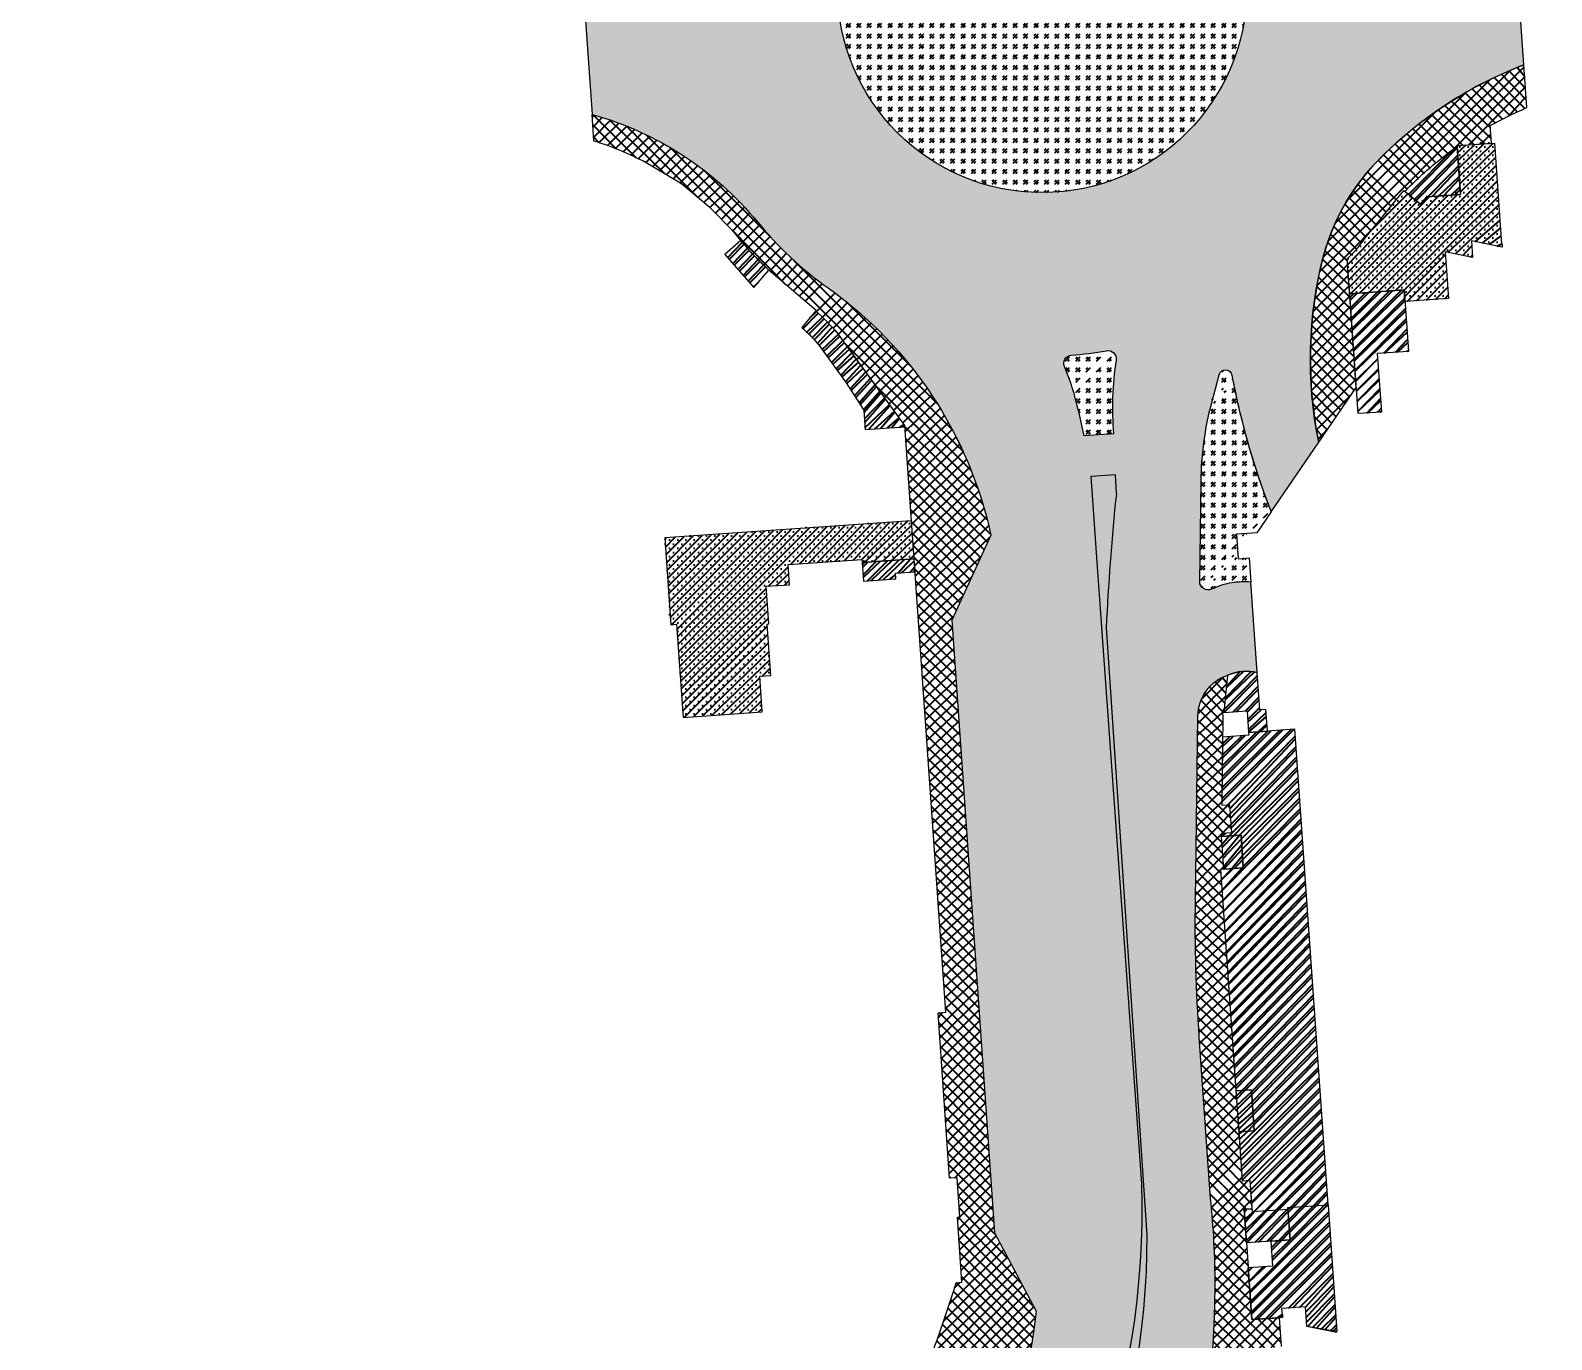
# Model space of a CAD drawing. Header units: millimetres. Extents: x 833941507 to 1669051331, y 817666127 to 1636299673.
# Drawn here: x 835515378 to 835608215, y 818061843 to 818141753 of the extents above; entities that cross this region are included whole.
import ezdxf

# ---------------------------------------------------------------- set-up
doc = ezdxf.new("R2010")
doc.units = ezdxf.units.MM
doc.header["$LTSCALE"] = 3
doc.layers.add('Hatch (CARR)', color=252, linetype='Continuous', lineweight=35)
pattern_1 = [(45, (0, 0), (636.3961030678928, -6.661338147750939e-14), [375, -525]), (45, (159.099, 0), (636.3961030678928, -6.661338147750939e-14), [150, -750]), (45, (0, 159.099), (636.3961030678928, -6.661338147750939e-14), [150, -750])]
pattern_2 = [(45, (0, 0), (-336.7596045400932, 336.7596045400933), []), (135, (0, 0), (-336.7596045400933, -336.7596045400932), [])]
pattern_3 = [(45, (0, 0), (-252.56970340507, 252.56970340507), []), (45, (252.57, 0), (-252.56970340507, 252.56970340507), [0, -357.1875])]
pattern_4 = [(45, (0, 0), (-336.7596045400933, 336.7596045400933), []), (45, (224.5065, 0), (-336.7596045400933, 336.7596045400933), [])]

msp = doc.modelspace()

# ---------------------------------------------------------------- hatches: boundary and pattern name
at = {"layer": 'Hatch (CARR)'}
h = msp.add_hatch(dxfattribs=at)
h.set_pattern_fill('ANSI36', color=256, scale=150)
h.set_pattern_definition([(45, (0, 0), (252.5697034050701, 926.0889124852565), [1190.625, -238.125, 0, -238.125])])
edge = h.paths.add_edge_path()
edge.add_line((835606524.2866062, 818139650.2387207), (835605990.8666042, 818147289.287166))
edge.add_arc((835611320.041545, 818121075.5046304), 26750.00000693784, 101.4914377666272, 112.9600991647533)
edge.add_arc((835600523.5890203, 818146650.6598469), 1011.218991458132, 186.4126899325845, 290.94882932067446, ccw=False)
edge.add_arc((835577125.549468, 818144347.5252625), 22500.00000909457, 5.586125076769975, 15.96051403662737)
edge.add_arc((835599719.65778, 818150809.4344244), 1000.000000096708, 72.18054130292307, 195.9605569039716, ccw=False)
edge.add_arc((835614332.129488, 818196268.6267891), 46749.99999864056, 252.1804366809535, 259.4591757910995)
edge.add_line((835605779.8684554, 818150307.5418247), (835605332.9957672, 818156699.8549086))
edge.add_arc((835612080.9987317, 818195874.4577096), 39751.5414622157, 240.552645855678, 260.2264546383112, ccw=False)
edge.add_arc((835599889.6605304, 818174332.959698), 14999.50979187298, 192.8811278257501, 240.6519724401148, ccw=False)
edge.add_line((835585267.6182655, 818170989.1334467), (835584210.6869413, 818175823.0511377))
edge.add_arc((835596800.2672253, 818178757.6425585), 12927.078499573, 149.8310533562695, 193.1211713701165, ccw=False)
edge.add_arc((835715924.765671, 818109511.9353335), 150715.3729916633, 149.2581470485852, 149.8310533563323, ccw=False)
edge.add_arc((835594145.381581, 818181995.919793), 8996.965020625552, 102.56554408748423, 149.5663460237934, ccw=False)
edge.add_line((835592188.0350178, 818190777.3874388), (835593994.5331925, 818191180.0471234))
edge.add_arc((835595952.5400351, 818182395.617189), 9000.000003766358, 94.51719765142423, 102.56554408587778, ccw=False)
edge.add_line((835595243.7151319, 818191367.6608428), (835596886.1463057, 818191482.84844))
edge.add_line((835596886.1463057, 818191482.84844), (835596515.627603, 818196791.6530507))
edge.add_line((835596515.627603, 818196791.6530507), (835595802.5150838, 818196149.5641078))
edge.add_arc((835592124.6735634, 818200238.9994863), 5499.999996794318, 286.07504942460866, 311.96669052702833, ccw=False)
edge.add_line((835593647.602865, 818194954.0504509), (835588389.3543826, 818193438.8152727))
edge.add_arc((835590415.8966892, 818185610.4272648), 8086.441276736878, 104.5136063395339, 120.4412796291246)
edge.add_arc((835579218.0581789, 818204665.2139131), 14015.06277871408, 298.27199673871615, 300.44127962920794, ccw=False)
edge.add_arc((835589123.0448653, 818186248.0989791), 6896.629734036762, 118.2719967386522, 122.6811538497255)
edge.add_arc((835577831.4954528, 818203849.2269263), 14015.06061248123, 300.51187071901484, 302.6811538487751, ccw=False)
edge.add_arc((835586081.5882587, 818189849.9818336), 2234.336129371959, 120.5118707202141, 124.9210260259595)
edge.add_arc((835584640.4051039, 818191934.4142447), 299.9999991761367, 211.9017221798739, 302.71644947912273, ccw=False)
edge.add_line((835584385.7183635, 818191775.8750893), (835583869.742264, 818192604.7697896))
edge.add_arc((835584124.4290024, 818192763.3089501), 300.0000001856268, 132.1345358121398, 211.9017232155352, ccw=False)
edge.add_arc((835598717.2266703, 818176457.1550872), 22182.41782842997, 99.22747853812871, 131.8303521688317, ccw=False)
edge.add_arc((835598470.821232, 818177973.8988307), 20645.78930362942, 96.26361422604128, 99.22747853865133, ccw=False)
edge.add_arc((835596218.3021837, 818198196.4418977), 299.999999165535, 52.537374480059725, 90.00000002276732, ccw=False)
edge.add_line((835596400.7753199, 818198434.5669785), (835595854.358799, 818206250.8270363))
edge.add_arc((835591064.4455546, 818229286.2103797), 23528.11413327956, 271.73986471516184, 281.7465348817477, ccw=False)
edge.add_arc((835593173.5485226, 818185817.6356894), 19999.99997316857, 93.99890850752364, 105.0222908503642)
edge.add_arc((835594579.3993865, 818180579.0818933), 25423.91576583902, 105.0222908473526, 120.8009560964184)
edge.add_arc((835594579.399382, 818180579.0819027), 25423.91575544465, 120.8009560985172, 180.0000000005373)
edge.add_line((835569155.4836266, 818180579.0819025), (835569058.4681206, 818175193.7793081))
edge.add_arc((835550432.5183467, 818175648.315078), 18631.49504860748, 309.865898157549, 358.6020678849919, ccw=False)
edge.add_arc((835577392.3681307, 818144150.6471868), 22831.05689388325, 131.1287194590977, 153.7989258374957)
edge.add_arc((835547921.6970568, 818158619.8332053), 10000.0226383043, 275.0745481675095, 333.9678967565785, ccw=False)
edge.add_line((835548806.2173438, 818148659.0060997), (835549657.3759698, 818136626.5235639))
edge.add_arc((835544297.1523354, 818117347.7573566), 20010.06806292654, 39.44810754976709, 74.46206477656318, ccw=False)
edge.add_arc((835577124.827996, 818144356.7193009), 22500.40496573483, 219.4438065655727, 234.5202163535205)
edge.add_arc((835549554.8957064, 818105676.1298082), 25000.00734784145, 12.1660642206499, 54.520360264797375, ccw=False)
edge.add_line((835573993.425105, 818110944.7774743), (835571602.3903652, 818105764.8002517))
edge.add_line((835571602.3903652, 818105764.8002517), (835574217.6821158, 818068356.3011296))
edge.add_line((835574217.6821158, 818068356.3011296), (835576765.1032628, 818063569.6101834))
edge.add_arc((835532807.3344741, 818068898.5028207), 44279.59500290213, 274.6272267813296, 353.08790164783454, ccw=False)
edge.add_line((835536379.4837137, 818024763.2302666), (835516231.695787, 818022714.0504258))
edge.add_line((835516231.695787, 818022714.0504258), (835516479.3289542, 818019171.816286))
edge.add_line((835516479.3289542, 818019171.816286), (835515378.3971857, 818018576.6472424))
edge.add_line((835515378.3971857, 818018576.6472424), (835517960.1594921, 818018334.7413812))
edge.add_line((835517960.1594921, 818018334.7413812), (835516264.0854809, 818017715.2433912))
edge.add_line((835516264.0854809, 818017715.2433912), (835516635.5188937, 818012402.0435938))
edge.add_line((835516635.5188937, 818012402.0435938), (835542056.8370895, 818014987.9529806))
edge.add_arc((835537279.3204391, 818065163.7184514), 50402.69939120561, 275.4390559035713, 360.000000000271)
edge.add_arc((835537279.3204448, 818065163.7184516), 50402.6993855238, 0, 6.033545123444015)
edge.add_line((835587402.8154049, 818070461.5820148), (835586713.2631879, 818080325.3404479))
edge.add_arc((835686466.9944886, 818087299.0083857), 99997.19472525545, 179.2295533322646, 183.9989754624448, ccw=False)
edge.add_line((835586478.8402368, 818088643.6132478), (835586629.957256, 818099880.5938362))
edge.add_arc((835589315.3167282, 818099860.7199402), 2685.433012956796, 108.9811807566447, 179.5759712670472, ccw=False)
edge.add_arc((835589597.6718037, 818099713.1964551), 2924.984558203494, 77.00889104897442, 113.2754330146146, ccw=False)
edge.add_line((835590255.2078959, 818102563.3159181), (835589869.6007729, 818108076.9492909))
edge.add_arc((835589470.7628909, 818103080.1152536), 5012.726010108237, 85.43643376848652, 98.7312967742884)
edge.add_arc((835589430.1174371, 818103459.1025772), 4631.993233453663, 98.94598531515571, 115.2556639815769)
edge.add_arc((835587240.5057734, 818108100.5329603), 499.9922731250711, 179.2291312922244, 295.2567071070752, ccw=False)
edge.add_line((835586740.5587528, 818108107.2597519), (835586822.7785254, 818114221.8312267))
edge.add_arc((835606820.970781, 818113952.9260789), 20000.00008677739, 165.3450134809267, 179.2296202883739, ccw=False)
edge.add_line((835587471.6343975, 818119012.8850698), (835587921.8110502, 818120734.4028782))
edge.add_arc((835588308.7983191, 818120633.2057754), 399.9999999023856, 10.695152373998326, 165.3453209297256, ccw=False)
edge.add_arc((835634408.9290812, 818129339.8920653), 46515.11955036519, 190.6951714240863, 201.3939059048265)
edge.add_line((835591098.9515364, 818112372.2112616), (835594001.9226812, 818116610.905676))
edge.add_arc((835618932.2193725, 818121669.4051234), 25438.31971209902, 165.4360592546613, 191.4699240813528, ccw=False)
edge.add_arc((835607227.3690042, 818124457.148279), 13410.80803604336, 134.7551571941193, 164.388680962965, ccw=False)
edge.add_arc((835615462.7749804, 818116302.7886298), 25000.00000322119, 110.94916711441661, 135, ccw=False)
edge = h.paths.add_edge_path(flags=16)
edge.add_line((835574615.3111606, 818174248.4113239), (835573531.2534509, 818174169.473043))
edge.add_arc((835639695.2511002, 818181158.8826917), 66532.14585579342, 181.4743702164088, 186.0302271648832, ccw=False)
edge.add_arc((835592174.7244918, 818180490.1339906), 19018.22042388025, 147.0079825864282, 183.1441278703743, ccw=False)
edge.add_arc((835594653.4956893, 818181209.5184673), 20797.47402677235, 152.3966699446561, 184.748346134078)
edge.add_arc((835603254.6774231, 818180673.4712949), 29351.22988139254, 182.3149232886749, 192.6445844704346)
edge = h.paths.add_edge_path(flags=16)
edge.add_line((835573262.2121176, 818171653.530492), (835575366.0135953, 818171800.601367))
edge.add_line((835575366.0135953, 818171800.601367), (835576186.4370472, 818168042.2468524))
edge.add_arc((835575219.3329008, 818167780.8712455), 1001.802195056169, -85.30379685559512, 15.123792415676405, ccw=False)
edge.add_arc((835580977.5226166, 818112163.5946375), 54912.98870553234, 95.9330683479616, 97.32695457857626)
edge.add_arc((835573904.481584, 818167628.4633436), 1002.709727811401, 172.2733697093307, 273.99854999629923, ccw=False)
edge.add_arc((835523327.2147853, 818174202.2627809), 49999.99994848474, 352.6009145689144, 357.0781016149648)
edge = h.paths.add_edge_path(flags=16)
edge.add_arc((835577124.5487202, 818144356.4210526), 12499.99999997254, 0, 360)
edge = h.paths.add_edge_path(flags=16)
edge.add_line((835581484.1687453, 818117125.6942277), (835579682.9176675, 818116999.7714956))
edge.add_arc((835542363.9644263, 818109519.4897412), 38061.25176798405, 11.33427539532187, 15.91795170803397)
edge.add_arc((835553196.1412275, 818110945.7887695), 27300.13400988516, 19.27623700822855, 22.15258949295576)
edge.add_arc((835578944.1504911, 818121428.5112177), 499.9999999844086, 94.53759006655969, 202.1525944524517, ccw=False)
edge.add_arc((835577124.5487055, 818144356.4211633), 22500.00011170959, 274.5375897114041, 280.0526075713317)
edge.add_arc((835581139.2523248, 818121709.5193883), 500.0000004199199, -8.861719909792726, 100.05260729722511, ccw=False)
edge.add_arc((835600065.240334, 818118766.7749877), 18653.40096194949, 171.1626590974694, 185.0472684125054)
edge = h.paths.add_edge_path(flags=16)
edge.add_line((835581591.3209803, 818114627.0835336), (835580094.9729123, 818114522.4773287))
edge.add_line((835580094.9729123, 818114522.4773287), (835580446.9081779, 818109580.5033721))
edge.add_line((835580446.9081779, 818109580.5033721), (835580670.8046238, 818106453.958078))
edge.add_line((835580670.8046238, 818106453.958078), (835583182.4986265, 818071380.0423998))
edge.add_arc((835533064.1546298, 818069824.4213774), 50142.48061006855, -82.80942672297039, 1.7778303362292718, ccw=False)
edge.add_line((835539340.4890212, 818020076.2959018), (835516269.0883255, 818017643.679794))
edge.add_line((835516269.0883255, 818017643.679794), (835516289.8552338, 818017346.6178457))
edge.add_line((835516289.8552338, 818017346.6178457), (835541423.7205358, 818020006.977416))
edge.add_arc((835534878.6868249, 818068222.0337507), 48657.26177690306, 277.7304593452858, 360.0000000001403)
edge.add_line((835583535.9486017, 818068222.0337508), (835581053.1757969, 818105311.8934891))
edge.add_arc((835745003.1029782, 818097134.8211507), 164153.7180048101, 174.3889035222556, 177.144714625774, ccw=False)
edge.add_arc((835580884.5572622, 818113428.5320523), 789.8366209093518, 342.0455664999918, 367.1703407429223)
edge.add_line((835581668.2169242, 818113527.1191804), (835581591.3209803, 818114627.0835336))
h = msp.add_hatch(dxfattribs=at)
h.set_pattern_fill('GOST_GLASS', color=256, scale=75)
h.set_pattern_definition(pattern_1)
edge = h.paths.add_edge_path()
edge.add_arc((835577124.5487202, 818144356.4210526), 12499.99999997254, 0, 360)
h = msp.add_hatch(dxfattribs=at)
h.set_pattern_fill('ANSI37', color=10, scale=150)
h.set_pattern_definition(pattern_2)
edge = h.paths.add_edge_path()
edge.add_line((835596293.3566189, 818119956.6806602), (835595744.3406643, 818127810.1204189))
edge.add_arc((835591073.611245, 818132943.6443622), 6940.373288531368, 312.2974479359752, 325.594134543194)
edge.add_line((835596799.8054913, 818129021.9762429), (835599194.2398998, 818131972.685287))
edge.add_line((835599194.2398998, 818131972.685287), (835599257.3274896, 818131921.4860232))
edge.add_arc((835615461.774283, 818116311.6843543), 22500.00008940386, 129.2485799471738, 136.0707997450452, ccw=False)
edge.add_line((835601226.3361809, 818133735.8717403), (835601974.13703, 818134320.949895))
edge.add_arc((835615460.8788725, 818116312.899252), 22498.49091575115, 125.07604032981459, 126.8305852330223, ccw=False)
edge.add_line((835602531.8269695, 818134725.441455), (835604548.1362181, 818134866.3999898))
edge.add_line((835604548.1362181, 818134866.3999898), (835604472.6928061, 818135945.5859576))
edge.add_arc((835615461.7741714, 818116311.68452), 22499.99988699031, 112.89894773008331, 119.23570996552519, ccw=False)
edge.add_line((835606706.8659959, 818137038.5168335), (835606524.2866066, 818139650.2387209))
edge.add_arc((835615462.774981, 818116302.7886293), 25000.00000400675, 110.949167114596, 136.5754013388421)
edge.add_arc((835607310.7240258, 818124424.0441657), 13500.00000201128, 137.8257689766156, 166.8358818663733)
edge.add_arc((835619044.0707195, 818121679.763694), 25549.99999952728, 166.8358817837244, 191.4428115552888)
edge.add_line((835594001.9226812, 818116610.9056761), (835596293.3566189, 818119956.6806602))
h = msp.add_hatch(dxfattribs=at)
h.set_pattern_fill('ANSI37', color=10, scale=150)
h.set_pattern_definition(pattern_2)
edge = h.paths.add_edge_path()
edge.add_line((835516231.6957871, 818022714.0504258), (835516053.8632544, 818025257.9253763))
edge.add_line((835516053.8632544, 818025257.9253763), (835537598.9873586, 818027504.1823844))
edge.add_arc((835532473.5490681, 818070917.7135586), 43715.04096625365, 276.7332203742479, 289.1686613700114)
edge.add_arc((835542369.84709, 818043984.4423163), 15034.05775917536, 287.2472669105658, 316.6627970407642)
edge.add_line((835553304.5276186, 818033666.707369), (835557329.6307806, 818037634.080582))
edge.add_arc((835495188.978951, 818087885.77768), 79916.79217184856, 321.0383391381438, 325.3872695847071)
edge.add_arc((835495419.7562687, 818087736.1765876), 79641.88308501126, 325.3815398270355, 331.9213713403194)
edge.add_arc((835481622.7864839, 818093605.751552), 94586.83691741612, 332.7181105744826, 342.5977551662704)
edge.add_line((835571880.2525364, 818065316.8926175), (835572227.8171875, 818065342.5671192))
edge.add_line((835572227.8171875, 818065342.5671192), (835571951.0246593, 818069312.9307029))
edge.add_line((835571951.0246593, 818069312.9307029), (835572099.8971547, 818069323.333745))
edge.add_line((835572099.8971547, 818069323.333745), (835571932.5272272, 818071717.4906545))
edge.add_line((835571932.5272272, 818071717.4906545), (835571479.5065892, 818071685.8210378))
edge.add_line((835571479.5065892, 818071685.8210378), (835570772.3444278, 818081789.5270439))
edge.add_line((835570772.3444278, 818081789.5270439), (835571256.1236334, 818081823.3469206))
edge.add_line((835571256.1236334, 818081823.3469206), (835568747.2304777, 818117628.7722224))
edge.add_line((835568747.2304777, 818117628.7722224), (835564672.5142801, 818123239.5501665))
edge.add_line((835564672.5142801, 818123239.5501665), (835564495.5650516, 818123447.05391))
edge.add_line((835564495.5650516, 818123447.05391), (835563807.6581842, 818124172.8528781))
edge.add_line((835563807.6581842, 818124172.8528781), (835563311.4252723, 818124628.8147863))
edge.add_line((835563311.4252723, 818124628.8147863), (835563329.8458796, 818124650.3931968))
edge.add_line((835563329.8458796, 818124650.3931968), (835560439.7016156, 818127117.5912296))
edge.add_arc((835575670.0585641, 818143127.0776156), 22096.77413388729, 218.1302556719989, 226.4286747751073, ccw=False)
edge.add_line((835558288.5354, 818129483.3948421), (835556869.7954352, 818130924.5225585))
edge.add_line((835556869.7954352, 818130924.5225585), (835555120.0244588, 818132398.2775854))
edge.add_line((835555120.0244588, 818132398.2775854), (835552756.791432, 818133783.6114209))
edge.add_arc((835544230.139644, 818117169.4265139), 18674.4459311751, 62.83241724698877, 72.74044063067919)
edge.add_line((835549770.8647219, 818135002.9706498), (835549657.3759699, 818136626.523564))
edge.add_arc((835544297.1523342, 818117347.7573546), 20010.06806534515, 39.44810755212592, 74.46206477459162, ccw=False)
edge.add_arc((835577124.827987, 818144356.7192907), 22500.40495213297, 219.4438065602624, 234.5202163575782)
edge.add_arc((835549554.9245908, 818105676.1576351), 24999.96792295007, 12.164579246328628, 54.52037715560152, ccw=False)
edge.add_line((835573993.5519927, 818110944.1636015), (835571602.3903652, 818105764.8002517))
edge.add_line((835571602.3903652, 818105764.8002517), (835574217.6821158, 818068356.3011297))
edge.add_line((835574217.6821158, 818068356.3011297), (835576765.1032628, 818063569.6101834))
edge.add_arc((835532807.3344738, 818068898.502821), 44279.59500316751, 274.62722678161225, 353.0879016475654, ccw=False)
edge.add_line((835536379.4837137, 818024763.2302666), (835516231.6957871, 818022714.0504258))
h = msp.add_hatch(dxfattribs=at)
h.set_pattern_fill('SACNCR', color=130, scale=150)
h.set_pattern_definition(pattern_3)
edge = h.paths.add_edge_path()
edge.add_line((835602531.8269693, 818134725.4414548), (835604727.6868114, 818134878.9489721))
edge.add_line((835604727.6868114, 818134878.9489721), (835605159.7176698, 818128698.4009436))
edge.add_line((835605159.7176698, 818128698.4009436), (835605194.6323793, 818128700.8428859))
edge.add_line((835605194.6323793, 818128700.8428859), (835605206.9818105, 818128524.189516))
edge.add_line((835605206.9818105, 818128524.189516), (835603320.7666129, 818128905.902627))
edge.add_line((835603320.7666129, 818128905.902627), (835603391.4665984, 818127894.5898353))
edge.add_line((835603391.4665984, 818127894.5898353), (835601723.8720028, 818128232.0607252))
edge.add_line((835601723.8720028, 818128232.0607252), (835601922.5849259, 818125389.6087834))
edge.add_line((835601922.5849259, 818125389.6087834), (835599264.6779227, 818125203.7968423))
edge.add_line((835599264.6779227, 818125203.7968423), (835599214.8979211, 818125915.8790116))
edge.add_line((835599214.8979211, 818125915.8790116), (835595892.997068, 818125683.6526666))
edge.add_line((835595892.997068, 818125683.6526666), (835595744.340664, 818127810.1204185))
edge.add_arc((835591073.6112461, 818132943.6443603), 6940.37328650262, 312.2974479365779, 325.5941345484446)
edge.add_line((835596799.8054911, 818129021.9762427), (835599194.2398995, 818131972.6852868))
edge.add_line((835599194.2398995, 818131972.6852868), (835600219.2230412, 818131140.9343871))
edge.add_line((835600219.2230412, 818131140.9343871), (835600592.6340053, 818131601.0961294))
edge.add_line((835600592.6340053, 818131601.0961294), (835602648.0611049, 818131744.7862474))
edge.add_line((835602648.0611049, 818131744.7862474), (835602445.8670089, 818134664.7811453))
edge.add_line((835602445.8670089, 818134664.7811453), (835602531.8269693, 818134725.4414548))
h = msp.add_hatch(dxfattribs=at)
h.set_pattern_fill('ANSI32', color=256, scale=50)
h.set_pattern_definition(pattern_4)
edge = h.paths.add_edge_path()
edge.add_line((835600219.2230412, 818131140.9343871), (835599257.3302444, 818131921.4888829))
edge.add_arc((835615461.774276, 818116311.6843619), 22500.00007901913, 129.2485799464501, 136.0707896351608, ccw=False)
edge.add_line((835601226.3361807, 818133735.8717401), (835601974.1370294, 818134320.9498951))
edge.add_arc((835615461.7744684, 818116311.6840757), 22500.00042313677, 125.34403951053909, 126.8305557117991, ccw=False)
edge.add_line((835602445.8670089, 818134664.7811453), (835602648.0611049, 818131744.7862474))
edge.add_line((835602648.0611049, 818131744.7862474), (835600592.6340054, 818131601.0961294))
edge.add_line((835600592.6340054, 818131601.0961294), (835600219.2230412, 818131140.9343871))
h = msp.add_hatch(dxfattribs=at)
h.set_pattern_fill('ANSI32', color=256, scale=50)
h.set_pattern_definition(pattern_4)
edge = h.paths.add_edge_path()
edge.add_line((835558737.9919895, 818128929.4528621), (835557755.6234252, 818128073.5876971))
edge.add_line((835557755.6234252, 818128073.5876971), (835559531.4037944, 818126053.5859478))
edge.add_line((835559531.4037944, 818126053.5859478), (835560439.7016156, 818127117.5912296))
edge.add_arc((835575670.0585471, 818143127.0776004), 22096.77411116449, 219.9800056413372, 226.4286747796376, ccw=False)
h = msp.add_hatch(dxfattribs=at)
h.set_pattern_fill('ANSI32', color=256, scale=50)
h.set_pattern_definition(pattern_4)
h.paths.add_polyline_path([(835597825.8791348, 818118459.9423214), (835596404.9341128, 818118360.6072617), (835595892.9971452, 818125683.6526719), (835599214.8979211, 818125915.8790116), (835599477.174834, 818122164.1177291), (835597576.219239, 818122031.2257112)])
h = msp.add_hatch(dxfattribs=at)
h.set_pattern_fill('ANSI32', color=256, scale=50)
h.set_pattern_definition(pattern_4)
edge = h.paths.add_edge_path()
edge.add_line((835566318.9871411, 818117394.80636), (835568751.6862586, 818117564.8699689))
edge.add_line((835568751.6862586, 818117564.8699689), (835568747.2304778, 818117628.7722224))
edge.add_line((835568747.2304778, 818117628.7722224), (835567073.5650299, 818119933.3658948))
edge.add_line((835567073.5650299, 818119933.3658948), (835565843.2159454, 818121627.5245007))
edge.add_line((835565843.2159454, 818121627.5245007), (835564672.5142802, 818123239.5501665))
edge.add_line((835564672.5142802, 818123239.5501665), (835564495.5650517, 818123447.05391))
edge.add_line((835564495.5650517, 818123447.05391), (835563807.6581842, 818124172.8528781))
edge.add_line((835563807.6581842, 818124172.8528781), (835563311.4252723, 818124628.8147863))
edge.add_line((835563311.4252723, 818124628.8147863), (835562456.9616184, 818123621.4338351))
edge.add_arc((835555157.4069988, 818115538.0543302), 10891.48850552989, 39.81344256386387, 47.916937103833675, ccw=False)
edge.add_line((835563523.5222442, 818122511.7647892), (835565129.276305, 818120304.9816426))
edge.add_line((835565129.276305, 818120304.9816426), (835566236.6615534, 818118572.4431577))
edge.add_line((835566236.6615534, 818118572.4431577), (835566318.9871411, 818117394.80636))
h = msp.add_hatch(dxfattribs=at)
h.set_pattern_fill('GOST_GLASS', color=256, scale=75)
h.set_pattern_definition(pattern_1)
edge = h.paths.add_edge_path()
edge.add_line((835581484.1687453, 818117125.6942277), (835579682.9176675, 818116999.7714956))
edge.add_arc((835542363.9644263, 818109519.4897412), 38061.25176798405, 11.33427539532187, 15.91795170803397)
edge.add_arc((835553196.1412275, 818110945.7887695), 27300.13400988516, 19.27623700822855, 22.15258949295576)
edge.add_arc((835578944.1504911, 818121428.5112177), 499.9999999844086, 94.53759006655969, 202.1525944524517, ccw=False)
edge.add_arc((835577124.5487055, 818144356.4211633), 22500.00011170959, 274.5375897114041, 280.0526075713317)
edge.add_arc((835581139.2523248, 818121709.5193883), 500.0000004199199, -8.861719909792726, 100.05260729722511, ccw=False)
edge.add_arc((835600065.240334, 818118766.7749877), 18653.40096194949, 171.1626590974694, 185.0472684125054)
h = msp.add_hatch(dxfattribs=at)
h.set_pattern_fill('GOST_GLASS', color=256, scale=75)
h.set_pattern_definition(pattern_1)
edge = h.paths.add_edge_path()
edge.add_line((835589869.6007729, 818108076.949291), (835589620.2263068, 818108087.1928892))
edge.add_arc((835589430.117438, 818103459.1025875), 4631.99322356827, 87.64777371996735, 98.94598534484265)
edge.add_arc((835589430.1174377, 818103459.1025753), 4631.993235548256, 98.94598531854076, 115.2556639775496)
edge.add_arc((835587240.5057734, 818108100.5329602), 499.9922729094441, 179.2291312647219, 295.2567071187325, ccw=False)
edge.add_line((835586740.5587529, 818108107.259752), (835586822.7785254, 818114221.8312268))
edge.add_arc((835606820.9707816, 818113952.9260788), 20000.00008737659, 165.3450134810283, 179.2296202877139, ccw=False)
edge.add_line((835587471.6343975, 818119012.8850698), (835587921.8110502, 818120734.4028783))
edge.add_arc((835588308.7983191, 818120633.2057754), 399.9999999325447, 10.695152390777082, 165.3453209132057, ccw=False)
edge.add_arc((835634409.4600956, 818129340.0181419), 46515.66473801452, 190.6952026350085, 195.4520246517322)
edge.add_arc((835634408.8450518, 818129339.8618038), 46515.03027221194, 195.4520408863588, 200.9833555142785)
edge.add_arc((835634408.8449348, 818129339.8617654), 46515.0301492792, 200.9833555217154, 201.3939089629341)
edge.add_line((835591098.9515365, 818112372.2112616), (835590222.12698, 818111091.939717))
edge.add_line((835590222.12698, 818111091.939717), (835588980.2234267, 818111004.9184653))
edge.add_line((835588980.2234267, 818111004.9184653), (835589084.8316737, 818109508.5419478))
edge.add_line((835589084.8316737, 818109508.5419478), (835589766.1483886, 818109556.1712357))
edge.add_line((835589766.1483886, 818109556.1712357), (835589869.6007729, 818108076.949291))
h = msp.add_hatch(dxfattribs=at)
h.set_pattern_fill('GOST_GLASS', color=256, scale=75)
h.set_pattern_definition(pattern_1)
edge = h.paths.add_edge_path()
edge.add_line((835581591.3209803, 818114627.0835336), (835580094.9729123, 818114522.4773287))
edge.add_line((835580094.9729123, 818114522.4773287), (835580446.9081779, 818109580.5033721))
edge.add_line((835580446.9081779, 818109580.5033721), (835580670.8046238, 818106453.958078))
edge.add_line((835580670.8046238, 818106453.958078), (835583182.4986265, 818071380.0423998))
edge.add_arc((835533064.1546298, 818069824.4213774), 50142.48061006855, -82.80942672297039, 1.7778303362292718, ccw=False)
edge.add_line((835539340.4890212, 818020076.2959018), (835516269.0883255, 818017643.679794))
edge.add_line((835516269.0883255, 818017643.679794), (835516289.8552338, 818017346.6178457))
edge.add_line((835516289.8552338, 818017346.6178457), (835541423.7205358, 818020006.977416))
edge.add_arc((835534878.6868249, 818068222.0337507), 48657.26177690306, 277.7304593452858, 360.0000000001403)
edge.add_line((835583535.9486017, 818068222.0337508), (835581053.1757969, 818105311.8934891))
edge.add_arc((835745003.1029782, 818097134.8211507), 164153.7180048101, 174.3889035222556, 177.144714625774, ccw=False)
edge.add_arc((835580884.5572622, 818113428.5320523), 789.8366209093518, 342.0455664999918, 367.1703407429223)
edge.add_line((835581668.2169242, 818113527.1191804), (835581591.3209803, 818114627.0835336))
h = msp.add_hatch(dxfattribs=at)
h.set_pattern_fill('SACNCR', color=130, scale=150)
h.set_pattern_definition(pattern_3)
h.paths.add_polyline_path([(835560044.1816796, 818100161.0999321), (835559892.1539942, 818102335.7924562), (835560565.5106285, 818102382.8652489), (835560346.1862866, 818105520.2083292), (835560445.9428207, 818105527.182076), (835560285.5466214, 818107821.5824463), (835561712.0417356, 818107921.3054175), (835561626.2646434, 818109148.3108846), (835566125.2845023, 818109462.8268762), (835566137.837247, 818109283.2651079), (835569315.082979, 818109505.3789512), (835569152.9433628, 818111824.7184203), (835554089.729538, 818110771.6842523), (835554459.6521827, 818105479.5974975), (835554808.8347013, 818105504.0080334), (835555205.9895954, 818099822.8731987)])
h = msp.add_hatch(dxfattribs=at)
h.set_pattern_fill('ANSI32', color=256, scale=50)
h.set_pattern_definition(pattern_4)
h.paths.add_polyline_path([(835566137.837247, 818109283.2651079), (835566218.0353415, 818108136.0648721), (835568198.2026187, 818108274.4937509), (835568177.175462, 818108623.8732946), (835569370.8729587, 818108707.326598), (835569315.082979, 818109505.3789512)])
h = msp.add_hatch(dxfattribs=at)
h.set_pattern_fill('ANSI37', color=10, scale=150)
h.set_pattern_definition(pattern_2)
edge = h.paths.add_edge_path()
edge.add_line((835588441.8651975, 818102400.1933067), (835588216.5631856, 818100125.1809345))
edge.add_line((835588216.5631856, 818100125.1809345), (835588133.8368547, 818100119.3977268))
edge.add_line((835588133.8368547, 818100119.3977268), (835588154.3432424, 818099826.0625665))
edge.add_line((835588154.3432424, 818099826.0625665), (835588081.712267, 818094457.2486938))
edge.add_line((835588081.712267, 818094457.2486938), (835588555.5258218, 818094490.371894))
edge.add_line((835588555.5258218, 818094490.371894), (835588675.8229544, 818092769.5716155))
edge.add_line((835588675.8229544, 818092769.5716155), (835588058.8779842, 818092726.4424324))
edge.add_line((835588058.8779842, 818092726.4424324), (835588056.4494191, 818092545.8333501))
edge.add_line((835588056.4494191, 818092545.8333501), (835588195.9244401, 818090550.7025319))
edge.add_line((835588195.9244401, 818090550.7025319), (835588004.9514878, 818090537.3520507))
edge.add_line((835588004.9514878, 818090537.3520507), (835589333.1164519, 818071538.4423906))
edge.add_line((835589333.1164519, 818071538.4423906), (835589806.9600064, 818071571.5676945))
edge.add_line((835589806.9600064, 818071571.5676945), (835589928.6514024, 818069830.8231148))
edge.add_line((835589928.6514024, 818069830.8231148), (835589454.8078498, 818069797.6978164))
edge.add_line((835589454.8078498, 818069797.6978164), (835589925.8030733, 818063060.3079007))
edge.add_line((835589925.8030733, 818063060.3079007), (835591596.0443653, 818063177.0600737))
edge.add_line((835591596.0443653, 818063177.0600737), (835591719.463963, 818061411.3682541))
edge.add_line((835591719.463963, 818061411.3682541), (835589039.9402684, 818061224.065847))
edge.add_line((835589039.9402684, 818061224.065847), (835588922.2092397, 818059923.2764447))
edge.add_arc((835536084.6193217, 818065361.1678742), 53116.6788451996, 342.04422184759096, 354.123972514747, ccw=False)
edge.add_line((835586614.2363816, 818048986.2061546), (835586662.4568841, 818048296.4455143))
edge.add_line((835586662.4568841, 818048296.4455143), (835590937.0204334, 818048595.270288))
edge.add_line((835590937.0204334, 818048595.270288), (835591247.6987584, 818044151.2370998))
edge.add_line((835591247.6987584, 818044151.2370998), (835589601.1550604, 818044036.131068))
edge.add_line((835589601.1550604, 818044036.131068), (835589536.2992135, 818044963.8668672))
edge.add_line((835589536.2992135, 818044963.8668672), (835584974.2366662, 818044644.9436758))
edge.add_arc((835530247.1300037, 818068344.5127355), 59638.29120009088, 332.58267856857367, 336.58497992882474, ccw=False)
edge.add_line((835583186.6228322, 818040882.9782494), (835582005.0230547, 818038851.6432269))
edge.add_line((835582005.0230547, 818038851.6432269), (835581517.7727052, 818037978.195431))
edge.add_arc((835537364.3940119, 818065096.6132184), 51816.30470548272, 320.22778151992856, 328.44230735779234, ccw=False)
edge.add_line((835577190.0850145, 818031947.8007284), (835577370.5930259, 818029365.7730442))
edge.add_line((835577370.5930259, 818029365.7730442), (835574713.1010139, 818029179.9939775))
edge.add_arc((835537620.7019123, 818064794.2486703), 51421.99148648958, 305.9093794737083, 316.16467704694713, ccw=False)
edge.add_line((835567779.9547089, 818023145.2309246), (835567846.00048, 818022200.581133))
edge.add_line((835567846.00048, 818022200.581133), (835566316.8187, 818022093.6795993))
edge.add_arc((835477228.1579587, 818162685.6230937), 166441.8338285359, 301.12984242202333, 302.3611400986692, ccw=False)
edge.add_arc((835547371.4128726, 818047509.8607507), 31592.9534913414, 295.2827171410054, 300.2248325707806, ccw=False)
edge.add_line((835560864.2936467, 818018943.1514771), (835560599.1316153, 818018808.5548596))
edge.add_line((835560599.1316153, 818018808.5548596), (835559743.9037169, 818018394.8407007))
edge.add_line((835559743.9037169, 818018394.8407007), (835557664.8158164, 818017423.1960027))
edge.add_line((835557664.8158164, 818017423.1960027), (835557897.3948963, 818015136.7791518))
edge.add_line((835557897.3948963, 818015136.7791518), (835516737.0380309, 818010949.8547462))
edge.add_line((835516737.0380309, 818010949.8547462), (835516635.5188937, 818012402.0435939))
edge.add_line((835516635.5188937, 818012402.0435939), (835542056.8370895, 818014987.9529808))
edge.add_arc((835537279.3204387, 818065163.7184519), 50402.69939159552, 275.4390559039375, 359.9999999998644)
edge.add_arc((835537279.3204494, 818065163.7184517), 50402.69938099384, 0, 6.033545123850517)
edge.add_line((835587402.8154049, 818070461.5820148), (835586713.2631879, 818080325.340448))
edge.add_arc((835686466.9944915, 818087299.0083858), 99997.1947281095, 179.2295533322867, 183.9989754623305, ccw=False)
edge.add_line((835586478.8402368, 818088643.6132479), (835586629.8750947, 818099875.8681599))
edge.add_arc((835589315.391258, 818099860.6118172), 2685.559498428695, 108.98193407520071, 179.6745077713304, ccw=False)
edge.add_arc((835588441.8485963, 818102400.1648896), 0.03291093054524347, 288.9820364280557, 419.7066343212142)
h = msp.add_hatch(dxfattribs=at)
h.set_pattern_fill('ANSI32', color=256, scale=50)
h.set_pattern_definition(pattern_4)
edge = h.paths.add_edge_path()
edge.add_arc((835589597.6578473, 818099712.9963484), 2925.182680882361, 77.0095057850853, 113.2729926669425)
edge.add_line((835588441.8815075, 818102400.1648896), (835588216.5631856, 818100125.1809345))
edge.add_line((835588216.5631856, 818100125.1809345), (835589630.1849214, 818100224.0039856))
edge.add_line((835589630.1849214, 818100224.0039856), (835589722.2384298, 818098907.2176619))
edge.add_line((835589722.2384298, 818098907.2176619), (835590869.4393351, 818098987.4158031))
edge.add_line((835590869.4393351, 818098987.4158031), (835590777.34434, 818100304.2326013))
edge.add_line((835590777.34434, 818100304.2326013), (835590414.9738873, 818100278.8894894))
edge.add_line((835590414.9738873, 818100278.8894894), (835590255.2078959, 818102563.3159182))
h = msp.add_hatch(dxfattribs=at)
h.set_pattern_fill('ANSI32', color=256, scale=50)
h.set_pattern_definition(pattern_4)
h.paths.add_polyline_path([(835592543.4155412, 818099104.4395775), (835589722.2384298, 818098907.2176619), (835589734.7911807, 818098727.6558939), (835588137.9736304, 818098616.0361415), (835588081.712267, 818094457.2486937), (835588555.5258218, 818094490.371894), (835588675.8229543, 818092769.5716155), (835588058.877984, 818092726.4424324), (835588056.4494191, 818092545.8333558), (835589262.0681025, 818092630.1153451), (835589401.5430404, 818090634.9845638), (835588004.9514878, 818090537.3520507), (835588949.95484, 818077020.0597591), (835589897.5522233, 818077086.304118), (835590071.9439542, 818074592.3941214), (835589124.2532476, 818074526.1432731), (835589333.1164519, 818071538.4423906), (835589806.9600064, 818071571.5676944), (835589941.1911755, 818069651.274173), (835592125.1995314, 818069803.9393734), (835592118.2257844, 818069903.695911), (835594572.7758052, 818070075.2877812)])
h = msp.add_hatch(dxfattribs=at)
h.set_pattern_fill('ANSI32', color=256, scale=50)
h.set_pattern_definition(pattern_4)
h.paths.add_polyline_path([(835589262.0681025, 818092630.1153451), (835588056.4494191, 818092545.8333558), (835588195.9244401, 818090550.7025319), (835589401.5430404, 818090634.9845638)])
h = msp.add_hatch(dxfattribs=at)
h.set_pattern_fill('ANSI32', color=256, scale=50)
h.set_pattern_definition(pattern_4)
h.paths.add_polyline_path([(835589897.5522233, 818077086.304118), (835588949.95484, 818077020.0597591), (835589124.2532476, 818074526.1432731), (835590071.9439542, 818074592.3941214)])
h = msp.add_hatch(dxfattribs=at)
h.set_pattern_fill('ANSI32', color=256, scale=50)
h.set_pattern_definition(pattern_4)
h.paths.add_polyline_path([(835589454.8078498, 818069797.6978163), (835589928.6514024, 818069830.8231146), (835589941.1911755, 818069651.274173), (835592125.1989074, 818069803.9393297), (835592256.3065013, 818067928.508941), (835589598.4675637, 818067742.7056131)])
h = msp.add_hatch(dxfattribs=at)
h.set_pattern_fill('ANSI32', color=256, scale=50)
h.set_pattern_definition(pattern_4)
h.paths.add_polyline_path([(835594572.7758054, 818070075.2877811), (835595113.8731374, 818062334.4202384), (835593282.136305, 818062646.5704476), (835593199.1050235, 818063834.2736169), (835591737.6657726, 818063732.1078026), (835591762.9730818, 818063370.0973122), (835591782.9243894, 818063371.4920615), (835591795.5406743, 818063191.0051411), (835589925.8030732, 818063060.3079007), (835589703.073946, 818066246.3611947), (835591199.4220124, 818066350.9674525), (835591094.8157517, 818067847.3155191), (835592256.3065013, 818067928.5089409), (835592118.2257844, 818069903.695911)])

# ---------------------------------------------------------------- linework, layer by layer
for p, q in [((835603391.4665985, 818127894.5898353), (835601723.8720028, 818128232.0607252)), ((835595117.499053, 818062275.148339), (835593282.136305, 818062646.5704477))]:
    msp.add_line(p, q)
at = {"ltscale": 10}
msp.add_line((835589393.2650195, 818070678.0422571), (835589617.7172295, 818070693.733188), dxfattribs=at)
at = {"flags": 128}
for points in [[(835592188.0350178, 818190777.3874388, -2.742939889393816e-12), (835593994.5331925, 818191180.0471234, -0.03513197941252855)], [(835548806.2173438, 818148659.0060997), (835549657.3759698, 818136626.5235639, -0.1539770642377064), (835559748.9340799, 818130061.7364664, 0.06587830301055175), (835564065.2404743, 818126034.1813384, -0.1869385154178975), (835573993.425105, 818110944.7774743), (835571602.3903652, 818105764.8002517), (835574217.6821158, 818068356.3011296), (835576765.1032628, 818063569.6101834, -0.3563823233458023), (835536379.4837137, 818024763.2302666)], [(835542056.8370895, 818014987.9529806, 0.3866749168052546), (835587682.0198303, 818065163.7184516, 0.02633239070970228), (835587402.8154049, 818070461.5820148), (835586713.2631879, 818080325.3404479, -0.02081353461306393), (835586478.8402368, 818088643.6132478), (835586629.957256, 818099880.5938362, -0.3181543989345276), (835588441.8593013, 818102400.1337683, -0.1595768440367035), (835590255.2078959, 818102563.3159181), (835589869.6007729, 818108076.9492909, 0.05807494122057438), (835588709.8273511, 818108034.7493628, 0.07128477634799359), (835587453.8397833, 818107648.3373462, -0.5544663542260366), (835586740.5587528, 818108107.2597519), (835586822.7785254, 818114221.8312267, -0.06065725436658616), (835587471.6343975, 818119012.8850698), (835587921.8110502, 818120734.4028782, -0.8000782560823914), (835588701.8497199, 818120707.4391669, 0.04671597523068119), (835591098.9515364, 818112372.2112616), (835594001.9226812, 818116610.905676, -0.1140852921664302), (835594311.2934322, 818128066.1320691, -0.1300260689642205), (835597785.1054485, 818133980.4581617, -0.1053284910086472), (835606524.2866063, 818139650.2387207), (835606524.2866062, 818139650.2387207), (835605990.8666042, 818147289.287166, 0.05008328787213055)], [(835565687.9881982, 818050250.1108719, 0.04313480430627496), (835571880.2525364, 818065316.8926175), (835572227.8171875, 818065342.5671192), (835571951.0246593, 818069312.9307029), (835572099.8971547, 818069323.333745), (835571932.5272272, 818071717.4906545), (835571479.5065892, 818071685.8210378), (835570772.3444278, 818081789.5270439), (835571256.1236334, 818081823.3469206), (835568747.2304777, 818117628.7722224), (835564672.5142801, 818123239.5501665), (835564495.5650516, 818123447.05391), (835563807.6581842, 818124172.8528781), (835563311.4252723, 818124628.8147863), (835563329.8458796, 818124650.3931968), (835560439.7016156, 818127117.5912296, -0.0362245163431465), (835558288.5354, 818129483.3948421), (835556869.7954352, 818130924.5225585), (835555120.0244588, 818132398.2775854), (835552756.791432, 818133783.6114209, 0.04325886120024799), (835549770.8647219, 818135002.9706498), (835549657.3759699, 818136626.523564, -0.1539770642175944), (835559748.93408, 818130061.7364665, 0.06587830305160501), (835564065.2404745, 818126034.1813384, -0.1869452975550225), (835573993.5519927, 818110944.1636015), (835571602.3903652, 818105764.8002517), (835574217.6821158, 818068356.3011297), (835576765.1032628, 818063569.6101834, -0.3563823233430619), (835536379.4837137, 818024763.2302666)], [(835542056.8370895, 818014987.9529808, 0.3866749168019329), (835587682.0198303, 818065163.7184517, 0.0263323907114773), (835587402.8154049, 818070461.5820148), (835586713.2631879, 818080325.340448, -0.02081353461249203), (835586478.8402368, 818088643.6132479), (835586629.8750947, 818099875.8681599, -0.318624309814422), (835588441.8593013, 818102400.1337683, 0.6415251359034596), (835588441.8651975, 818102400.1933067), (835588216.5631856, 818100125.1809345), (835588133.8368547, 818100119.3977268), (835588154.3432424, 818099826.0625665), (835588081.712267, 818094457.2486938), (835588555.5258218, 818094490.371894), (835588675.8229544, 818092769.5716155), (835588058.8779842, 818092726.4424324), (835588056.4494191, 818092545.8333501), (835588195.9244401, 818090550.7025319), (835588004.9514878, 818090537.3520507), (835589333.1164519, 818071538.4423906), (835589806.9600064, 818071571.5676945), (835589928.6514024, 818069830.8231148), (835589454.8078498, 818069797.6978164), (835589925.8030733, 818063060.3079007), (835591596.0443653, 818063177.0600737), (835591719.463963, 818061411.3682541)]]:
    msp.add_lwpolyline(points, format="xyb", dxfattribs=at)
for points in [[(835596293.3566189, 818119956.6806602), (835595744.3406643, 818127810.1204189, 0.05808292502318451), (835596799.8054913, 818129021.9762429), (835599194.2398998, 818131972.685287), (835599257.3274896, 818131921.4860232, -0.02977634497075132), (835601226.3361809, 818133735.8717403), (835601974.13703, 818134320.949895, -0.007655795925340606), (835602531.8269695, 818134725.441455), (835604548.1362181, 818134866.3999898), (835604472.6928061, 818135945.5859576, -0.02765638923174189), (835606706.8659959, 818137038.5168335), (835606524.2866066, 818139650.2387209, 0.1122838821635687), (835597305.784519, 818133487.7732834, 0.1272609081878646), (835594165.480828, 818127498.5492194, 0.1077824724384776), (835594001.9226812, 818116610.9056761)], [(835602531.8269693, 818134725.4414548), (835604727.6868114, 818134878.9489721), (835605159.7176698, 818128698.4009436), (835605194.6323793, 818128700.8428859), (835605206.9818105, 818128524.189516), (835603320.7666129, 818128905.902627), (835603391.4665984, 818127894.5898353), (835601723.8720028, 818128232.0607252), (835601922.5849259, 818125389.6087834), (835599264.6779227, 818125203.7968423), (835599214.8979211, 818125915.8790116), (835595892.997068, 818125683.6526666), (835595744.340664, 818127810.1204185, 0.05808292504248914), (835596799.8054911, 818129021.9762427), (835599194.2398995, 818131972.6852868), (835600219.2230412, 818131140.9343871), (835600592.6340053, 818131601.0961294), (835602648.0611049, 818131744.7862474), (835602445.8670089, 818134664.7811453)], [(835600219.2230412, 818131140.9343871), (835599257.3302444, 818131921.4888829, -0.02977630082218993), (835601226.3361807, 818133735.8717401), (835601974.1370294, 818134320.9498951, -0.006486241483342289), (835602445.8670089, 818134664.7811453), (835602648.0611049, 818131744.7862474), (835600592.6340054, 818131601.0961294)], [(835566318.9871411, 818117394.80636), (835568751.6862586, 818117564.8699689), (835568747.2304778, 818117628.7722224), (835567073.5650299, 818119933.3658948), (835565843.2159454, 818121627.5245007), (835564672.5142802, 818123239.5501665), (835564495.5650517, 818123447.05391), (835563807.6581842, 818124172.8528781), (835563311.4252723, 818124628.8147863), (835562456.9616184, 818123621.4338351, -0.03537290745651774), (835563523.5222442, 818122511.7647892), (835565129.276305, 818120304.9816426), (835566236.6615534, 818118572.4431577)], [(835581484.1687453, 818117125.6942277), (835579682.9176675, 818116999.7714956, 0.02000272799341357), (835578965.7737255, 818119958.1889977, 0.01255111432530336), (835578481.0590477, 818121239.9739137, -0.5074112779515392), (835578904.5939277, 818121926.9440398, 0.02406845091622377), (835581051.9761618, 818122201.8433384, -0.5145609572887665), (835581633.2838298, 818121632.4942471, 0.06065726534879638), (835581484.1687453, 818117125.6942277)], [(835589869.6007729, 818108076.949291), (835589620.2263068, 818108087.1928892, 0.04933772254957055), (835588709.8273511, 818108034.749363, 0.07128477631427299), (835587453.8397833, 818107648.3373463, -0.5544663543779044), (835586740.5587529, 818108107.259752), (835586822.7785254, 818114221.8312268, -0.06065725436325071), (835587471.6343975, 818119012.8850698), (835587921.8110502, 818120734.4028783, -0.8000782558358543), (835588701.8497199, 818120707.439167, 0.02075853249269272), (835589575.1560878, 818116946.7840947, 0.02413960029486646), (835590978.4825776, 818112682.9816462, 0.001791379242359485), (835591098.9515365, 818112372.2112616), (835590222.12698, 818111091.939717), (835588980.2234267, 818111004.9184653), (835589084.8316737, 818109508.5419478), (835589766.1483886, 818109556.1712357)], [(835581591.3209803, 818114627.0835336), (835580094.9729123, 818114522.4773287), (835580446.9081779, 818109580.5033721), (835580670.8046238, 818106453.958078), (835583182.4986265, 818071380.0423998, -0.3868069010197075), (835539340.4890212, 818020076.2959018), (835516269.0883255, 818017643.679794), (835516289.8552338, 818017346.6178457), (835541423.7205358, 818020006.977416, 0.3752257685317884), (835583535.9486017, 818068222.0337508), (835581053.1757969, 818105311.8934891, -0.01202507389775737), (835581635.9303974, 818113185.0565927, 0.1100688049105076), (835581668.2169242, 818113527.1191804)], [(835590255.2078959, 818102563.3159182, 0.1595631742945832), (835588441.8815075, 818102400.1648896), (835588216.5631856, 818100125.1809345), (835589630.1849214, 818100224.0039856), (835589722.2384298, 818098907.2176619), (835590869.4393351, 818098987.4158031), (835590777.34434, 818100304.2326013), (835590414.9738873, 818100278.8894894)]]:
    msp.add_lwpolyline(points, format="xyb", close=True, dxfattribs=at)
at = {"elevation": 2.832516471977124e-09, "flags": 128}
msp.add_lwpolyline([(835558737.9919895, 818128929.4528621), (835557755.6234252, 818128073.5876971), (835559531.4037944, 818126053.5859478), (835560439.7016156, 818127117.5912296, -0.02814505532548323), (835558737.9919895, 818128929.4528621)], format="xyb", close=True, dxfattribs=at)
at = {"flags": 128}
for points in [[(835597825.8791348, 818118459.9423214), (835596404.9341128, 818118360.6072617), (835595892.9971452, 818125683.6526719), (835599214.8979211, 818125915.8790116), (835599477.174834, 818122164.1177291), (835597576.219239, 818122031.2257112)], [(835560044.1816796, 818100161.0999321), (835559892.1539942, 818102335.7924562), (835560565.5106285, 818102382.8652489), (835560346.1862866, 818105520.2083292), (835560445.9428207, 818105527.182076), (835560285.5466214, 818107821.5824463), (835561712.0417356, 818107921.3054175), (835561626.2646434, 818109148.3108846), (835566125.2845023, 818109462.8268762), (835566137.837247, 818109283.2651079), (835569315.082979, 818109505.3789512), (835569152.9433628, 818111824.7184203), (835554089.729538, 818110771.6842523), (835554459.6521827, 818105479.5974975), (835554808.8347013, 818105504.0080334), (835555205.9895954, 818099822.8731987)], [(835566137.837247, 818109283.2651079), (835566218.0353415, 818108136.0648721), (835568198.2026187, 818108274.4937509), (835568177.175462, 818108623.8732946), (835569370.8729587, 818108707.326598), (835569315.082979, 818109505.3789512)], [(835592543.4155412, 818099104.4395775), (835589722.2384298, 818098907.2176619), (835589734.7911807, 818098727.6558939), (835588137.9736304, 818098616.0361415), (835588081.712267, 818094457.2486937), (835588555.5258218, 818094490.371894), (835588675.8229543, 818092769.5716155), (835588058.877984, 818092726.4424324), (835588056.4494191, 818092545.8333558), (835589262.0681025, 818092630.1153451), (835589401.5430404, 818090634.9845638), (835588004.9514878, 818090537.3520507), (835588949.95484, 818077020.0597591), (835589897.5522233, 818077086.304118), (835590071.9439542, 818074592.3941214), (835589124.2532476, 818074526.1432731), (835589333.1164519, 818071538.4423906), (835589806.9600064, 818071571.5676944), (835589941.1911755, 818069651.274173), (835592125.1995314, 818069803.9393734), (835592118.2257844, 818069903.695911), (835594572.7758052, 818070075.2877812)], [(835589454.8078498, 818069797.6978163), (835589928.6514024, 818069830.8231146), (835589941.1911755, 818069651.274173), (835592125.1989074, 818069803.9393297), (835592256.3065013, 818067928.508941), (835589598.4675637, 818067742.7056131)], [(835594572.7758054, 818070075.2877811), (835595113.8731374, 818062334.4202384), (835593282.136305, 818062646.5704476), (835593199.1050235, 818063834.2736169), (835591737.6657726, 818063732.1078026), (835591762.9730818, 818063370.0973122), (835591782.9243894, 818063371.4920615), (835591795.5406743, 818063191.0051411), (835589925.8030732, 818063060.3079007), (835589703.073946, 818066246.3611947), (835591199.4220124, 818066350.9674525), (835591094.8157517, 818067847.3155191), (835592256.3065013, 818067928.5089409), (835592118.2257844, 818069903.695911)]]:
    msp.add_lwpolyline(points, close=True, dxfattribs=at)
for points in [[(835589262.0681025, 818092630.1153451), (835588056.4494191, 818092545.8333558), (835588195.9244401, 818090550.7025319), (835589401.5430404, 818090634.9845638)], [(835589897.5522233, 818077086.304118), (835588949.95484, 818077020.0597591), (835589124.2532476, 818074526.1432731), (835590071.9439542, 818074592.3941214)]]:
    msp.add_lwpolyline(points, close=True)
msp.add_circle((835577124.5487202, 818144356.4210526), 12499.99999997254)

doc.saveas('drawing.dxf')
